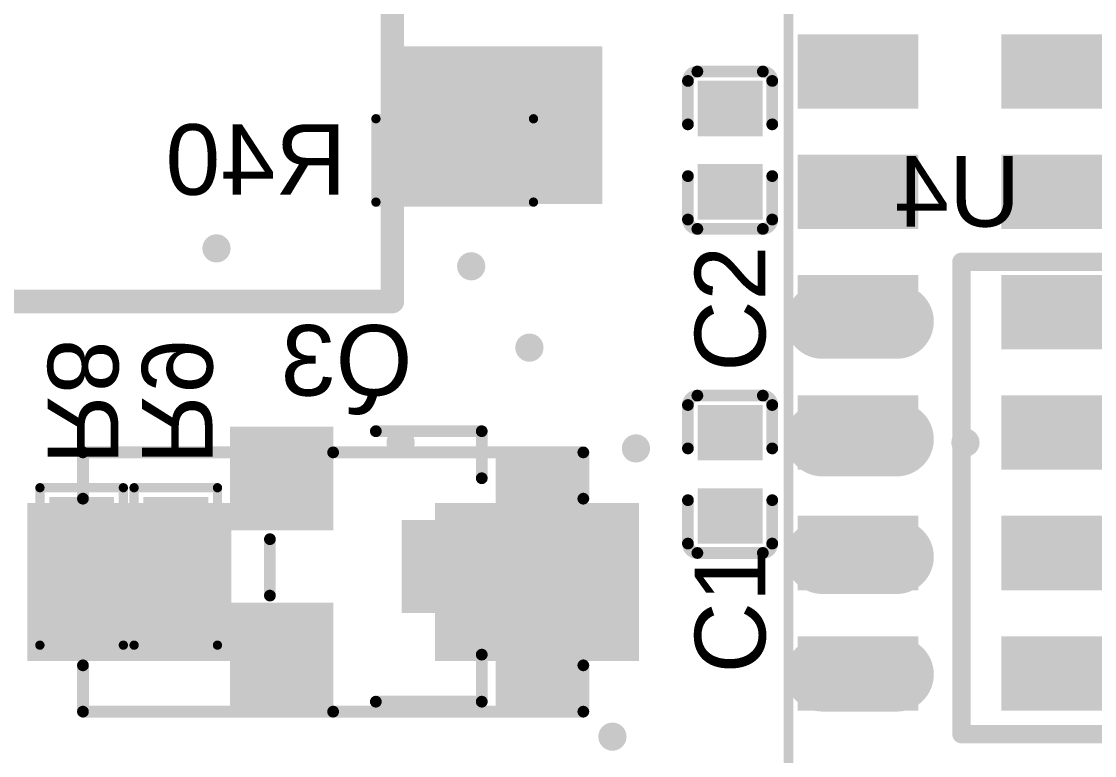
# Model space of a CAD drawing. Header units: inches. Extents: x 3.09 to 5.07, y 1.45 to 3.28.
# Drawn here: x 3.5189 to 3.9748, y 2.507 to 2.8191 of the extents above; entities that cross this region are included whole.
import ezdxf

# ---------------------------------------------------------------- set-up
doc = ezdxf.new("R2010")
doc.units = ezdxf.units.IN
doc.header["$MEASUREMENT"] = 0
for name, color, linetype in [('BottomOverlay', 54, 'Continuous'), ('BottomPaste', 16, 'Continuous'), ('BottomSolder', 6, 'Continuous'), ('TopOverlay', 2, 'Continuous'), ('TopPaste', 8, 'Continuous'), ('TopSolder', 216, 'Continuous'), ('ViaHoleLayer', 16, 'Continuous')]:
    doc.layers.add(name, color=color, linetype=linetype)
doc.styles.add('Arial', font='', dxfattribs={"height": 0.2})
doc.styles.get('Arial').set_extended_font_data('Arial')

# ---------------------------------------------------------------- blocks, each defined once
blk = doc.blocks.new('R0402_B_2')
at = {"layer": 'BottomPaste'}
for points in [[(-0.00787, 0.01181), (-0.00787, -0.01181), (-0.02756, -0.01181), (-0.02756, 0.01181)], [(0.02756, 0.01181), (0.02756, -0.01181), (0.00787, -0.01181), (0.00787, 0.01181)]]:
    blk.add_hatch(color=16, dxfattribs=at).paths.add_polyline_path(points)
at = {"layer": 'BottomSolder'}
for points in [[(-0.00591, 0.01378), (-0.00591, -0.01378), (-0.02953, -0.01378), (-0.02953, 0.01378)], [(0.02953, 0.01378), (0.02953, -0.01378), (0.00591, -0.01378), (0.00591, 0.01378)]]:
    blk.add_hatch(color=6, dxfattribs=at).paths.add_polyline_path(points)
at = {"layer": 'BottomOverlay'}
for points in [[(-0.03346, 0.01772, 0.00394, 0.00394, 0), (0.03346, 0.01772, 0.00394, 0.00394, 0)], [(-0.03346, -0.01772, 0.00394, 0.00394, 0), (-0.03346, 0.01772, 0.00394, 0.00394, 0)], [(0.03346, -0.01772, 0.00394, 0.00394, 0), (0.03346, 0.01772, 0.00394, 0.00394, 0)], [(-0.03346, -0.01772, 0.00394, 0.00394, 0), (0.03346, -0.01772, 0.00394, 0.00394, 0)]]:
    blk.add_lwpolyline(points, format="xyseb", dxfattribs=at)
for points in [[(-0.03445, 0.01772, 0.00197, 0.00197, 1), (-0.03248, 0.01772, 0.00197, 0.00197, 1)], [(-0.03445, 0.01772, 0.00197, 0.00197, 1), (-0.03248, 0.01772, 0.00197, 0.00197, 1)], [(0.03248, 0.01772, 0.00197, 0.00197, 1), (0.03445, 0.01772, 0.00197, 0.00197, 1)], [(0.03248, 0.01772, 0.00197, 0.00197, 1), (0.03445, 0.01772, 0.00197, 0.00197, 1)], [(-0.03445, -0.01772, 0.00197, 0.00197, 1), (-0.03248, -0.01772, 0.00197, 0.00197, 1)], [(-0.03445, -0.01772, 0.00197, 0.00197, 1), (-0.03248, -0.01772, 0.00197, 0.00197, 1)], [(0.03248, -0.01772, 0.00197, 0.00197, 1), (0.03445, -0.01772, 0.00197, 0.00197, 1)], [(0.03248, -0.01772, 0.00197, 0.00197, 1), (0.03445, -0.01772, 0.00197, 0.00197, 1)]]:
    blk.add_lwpolyline(points, format="xyseb", close=True, dxfattribs=at)
blk = doc.blocks.new('R0402_B_5')
at = {"layer": 'BottomPaste'}
for points in [[(-0.00787, 0.01181), (-0.00787, -0.01181), (-0.02756, -0.01181), (-0.02756, 0.01181)], [(0.02756, 0.01181), (0.02756, -0.01181), (0.00787, -0.01181), (0.00787, 0.01181)]]:
    blk.add_hatch(color=16, dxfattribs=at).paths.add_polyline_path(points)
at = {"layer": 'BottomSolder'}
for points in [[(-0.00591, 0.01378), (-0.00591, -0.01378), (-0.02953, -0.01378), (-0.02953, 0.01378)], [(0.02953, 0.01378), (0.02953, -0.01378), (0.00591, -0.01378), (0.00591, 0.01378)]]:
    blk.add_hatch(color=6, dxfattribs=at).paths.add_polyline_path(points)
at = {"layer": 'BottomOverlay'}
for points in [[(-0.03346, 0.01772, 0.00394, 0.00394, 0), (-0.03346, -0.01772, 0.00394, 0.00394, 0)], [(-0.03346, 0.01772, 0.00394, 0.00394, 0), (0.03346, 0.01772, 0.00394, 0.00394, 0)], [(0.03346, 0.01772, 0.00394, 0.00394, 0), (0.03346, -0.01772, 0.00394, 0.00394, 0)], [(-0.03346, -0.01772, 0.00394, 0.00394, 0), (0.03346, -0.01772, 0.00394, 0.00394, 0)]]:
    blk.add_lwpolyline(points, format="xyseb", dxfattribs=at)
for points in [[(-0.03445, 0.01772, 0.00197, 0.00197, 1), (-0.03248, 0.01772, 0.00197, 0.00197, 1)], [(-0.03445, 0.01772, 0.00197, 0.00197, 1), (-0.03248, 0.01772, 0.00197, 0.00197, 1)], [(0.03248, 0.01772, 0.00197, 0.00197, 1), (0.03445, 0.01772, 0.00197, 0.00197, 1)], [(0.03248, 0.01772, 0.00197, 0.00197, 1), (0.03445, 0.01772, 0.00197, 0.00197, 1)], [(-0.03445, -0.01772, 0.00197, 0.00197, 1), (-0.03248, -0.01772, 0.00197, 0.00197, 1)], [(-0.03445, -0.01772, 0.00197, 0.00197, 1), (-0.03248, -0.01772, 0.00197, 0.00197, 1)], [(0.03248, -0.01772, 0.00197, 0.00197, 1), (0.03445, -0.01772, 0.00197, 0.00197, 1)], [(0.03248, -0.01772, 0.00197, 0.00197, 1), (0.03445, -0.01772, 0.00197, 0.00197, 1)]]:
    blk.add_lwpolyline(points, format="xyseb", close=True, dxfattribs=at)
blk = doc.blocks.new('R0402_B_6')
at = {"layer": 'BottomPaste'}
for points in [[(-0.00787, 0.01181), (-0.00787, -0.01181), (-0.02756, -0.01181), (-0.02756, 0.01181)], [(0.02756, 0.01181), (0.02756, -0.01181), (0.00787, -0.01181), (0.00787, 0.01181)]]:
    blk.add_hatch(color=16, dxfattribs=at).paths.add_polyline_path(points)
at = {"layer": 'BottomSolder'}
for points in [[(-0.00591, 0.01378), (-0.00591, -0.01378), (-0.02953, -0.01378), (-0.02953, 0.01378)], [(0.02953, 0.01378), (0.02953, -0.01378), (0.00591, -0.01378), (0.00591, 0.01378)]]:
    blk.add_hatch(color=6, dxfattribs=at).paths.add_polyline_path(points)
at = {"layer": 'BottomOverlay'}
for points in [[(-0.03346, 0.01772, 0.00394, 0.00394, 0), (-0.03346, -0.01772, 0.00394, 0.00394, 0)], [(-0.03346, 0.01772, 0.00394, 0.00394, 0), (0.03346, 0.01772, 0.00394, 0.00394, 0)], [(0.03346, 0.01772, 0.00394, 0.00394, 0), (0.03346, -0.01772, 0.00394, 0.00394, 0)], [(-0.03346, -0.01772, 0.00394, 0.00394, 0), (0.03346, -0.01772, 0.00394, 0.00394, 0)]]:
    blk.add_lwpolyline(points, format="xyseb", dxfattribs=at)
for points in [[(-0.03445, 0.01772, 0.00197, 0.00197, 1), (-0.03248, 0.01772, 0.00197, 0.00197, 1)], [(-0.03445, 0.01772, 0.00197, 0.00197, 1), (-0.03248, 0.01772, 0.00197, 0.00197, 1)], [(0.03248, 0.01772, 0.00197, 0.00197, 1), (0.03445, 0.01772, 0.00197, 0.00197, 1)], [(0.03248, 0.01772, 0.00197, 0.00197, 1), (0.03445, 0.01772, 0.00197, 0.00197, 1)], [(-0.03445, -0.01772, 0.00197, 0.00197, 1), (-0.03248, -0.01772, 0.00197, 0.00197, 1)], [(-0.03445, -0.01772, 0.00197, 0.00197, 1), (-0.03248, -0.01772, 0.00197, 0.00197, 1)], [(0.03248, -0.01772, 0.00197, 0.00197, 1), (0.03445, -0.01772, 0.00197, 0.00197, 1)], [(0.03248, -0.01772, 0.00197, 0.00197, 1), (0.03445, -0.01772, 0.00197, 0.00197, 1)]]:
    blk.add_lwpolyline(points, format="xyseb", close=True, dxfattribs=at)
blk = doc.blocks.new('SOT_23_B_7')
at = {"layer": 'BottomPaste'}
for points in [[(-0.018, 0.018), (0.018, 0.018), (0.018, -0.018), (-0.018, -0.018)], [(0.0568, 0.018), (0.0928, 0.018), (0.0928, -0.018), (0.0568, -0.018)], [(0.02165, -0.055), (0.05315, -0.055), (0.05315, -0.105), (0.02165, -0.105)]]:
    blk.add_hatch(color=16, dxfattribs=at).paths.add_polyline_path(points)
at = {"layer": 'BottomSolder'}
for points in [[(-0.022, 0.022), (0.022, 0.022), (0.022, -0.022), (-0.022, -0.022)], [(0.0528, 0.022), (0.0968, 0.022), (0.0968, -0.022), (0.0528, -0.022)], [(0.01765, -0.051), (0.05715, -0.051), (0.05715, -0.109), (0.01765, -0.109)]]:
    blk.add_hatch(color=6, dxfattribs=at).paths.add_polyline_path(points)
at = {"layer": 'BottomOverlay'}
for points in [[(0.025, 0.005, 0.005, 0.005, 0), (0.049, 0.005, 0.005, 0.005, 0)], [(-0.0201, -0.04, 0.005, 0.005, 0), (-0.0201, -0.085, 0.005, 0.005, 0)], [(0.0949, -0.04, 0.005, 0.005, 0), (0.0949, -0.085, 0.005, 0.005, 0)], [(-0.0201, -0.085, 0.005, 0.005, 0), (-0.0001, -0.085, 0.005, 0.005, 0)], [(0.0749, -0.085, 0.005, 0.005, 0), (0.0949, -0.085, 0.005, 0.005, 0)]]:
    blk.add_lwpolyline(points, format="xyseb", dxfattribs=at)
for points in [[(0.02375, 0.005, 0.0025, 0.0025, 1), (0.02625, 0.005, 0.0025, 0.0025, 1)], [(0.04775, 0.005, 0.0025, 0.0025, 1), (0.05025, 0.005, 0.0025, 0.0025, 1)], [(-0.02135, -0.04, 0.0025, 0.0025, 1), (-0.01885, -0.04, 0.0025, 0.0025, 1)], [(0.09365, -0.04, 0.0025, 0.0025, 1), (0.09615, -0.04, 0.0025, 0.0025, 1)], [(-0.02135, -0.085, 0.0025, 0.0025, 1), (-0.01885, -0.085, 0.0025, 0.0025, 1)], [(-0.02135, -0.085, 0.0025, 0.0025, 1), (-0.01885, -0.085, 0.0025, 0.0025, 1)], [(-0.00135, -0.085, 0.0025, 0.0025, 1), (0.00115, -0.085, 0.0025, 0.0025, 1)], [(0.07365, -0.085, 0.0025, 0.0025, 1), (0.07615, -0.085, 0.0025, 0.0025, 1)], [(0.09365, -0.085, 0.0025, 0.0025, 1), (0.09615, -0.085, 0.0025, 0.0025, 1)], [(0.09365, -0.085, 0.0025, 0.0025, 1), (0.09615, -0.085, 0.0025, 0.0025, 1)]]:
    blk.add_lwpolyline(points, format="xyseb", close=True, dxfattribs=at)
blk = doc.blocks.new('DO_214AC_8')
at = {"layer": 'TopOverlay'}
for points in [[(0.069, 0.033), (0.1063, 0.033), (0.1063, 0.05512), (0.069, 0.05512)], [(0.069, -0.055), (0.1063, -0.055), (0.1063, -0.033), (0.069, -0.033)]]:
    blk.add_hatch(color=2, dxfattribs=at).paths.add_polyline_path(points)
at = {"layer": 'TopPaste'}
for points in [[(-0.04724, -0.02953), (-0.12598, -0.02953), (-0.12598, 0.02953), (-0.04724, 0.02953)], [(0.12598, -0.02953), (0.04724, -0.02953), (0.04724, 0.02953), (0.12598, 0.02953)]]:
    blk.add_hatch(color=8, dxfattribs=at).paths.add_polyline_path(points)
at = {"layer": 'TopSolder'}
for points in [[(-0.04324, -0.03353), (-0.12998, -0.03353), (-0.12998, 0.03353), (-0.04324, 0.03353)], [(0.12998, -0.03353), (0.04324, -0.03353), (0.04324, 0.03353), (0.12998, 0.03353)]]:
    blk.add_hatch(color=216, dxfattribs=at).paths.add_polyline_path(points)
at = {"layer": 'TopOverlay'}
for points in [[(-0.1063, 0.03543, 0.005, 0.005, 0), (-0.1063, 0.05512, 0.005, 0.005, 0)], [(-0.1063, 0.05512, 0.005, 0.005, 0), (0, 0.05512, 0.005, 0.005, 0)], [(0, 0.05512, 0.005, 0.005, 0), (0.1063, 0.05512, 0.005, 0.005, 0)], [(0.1063, 0.03543, 0.005, 0.005, 0), (0.1063, 0.05512, 0.005, 0.005, 0)], [(0.1063, 0.03543, 0.005, 0.005, 0), (0.1063, 0.05512, 0.005, 0.005, 0)], [(-0.1063, -0.05512, 0.005, 0.005, 0), (-0.1063, -0.03543, 0.005, 0.005, 0)], [(0.1063, -0.05512, 0.005, 0.005, 0), (0.1063, -0.03543, 0.005, 0.005, 0)], [(-0.1063, -0.05512, 0.005, 0.005, 0), (0, -0.05512, 0.005, 0.005, 0)], [(0, -0.05512, 0.005, 0.005, 0), (0.1063, -0.05512, 0.005, 0.005, 0)]]:
    blk.add_lwpolyline(points, format="xyseb", dxfattribs=at)
for points in [[(-0.10755, 0.05512, 0.0025, 0.0025, 1), (-0.10505, 0.05512, 0.0025, 0.0025, 1)], [(-0.10755, 0.05512, 0.0025, 0.0025, 1), (-0.10505, 0.05512, 0.0025, 0.0025, 1)], [(-0.00125, 0.05512, 0.0025, 0.0025, 1), (0.00125, 0.05512, 0.0025, 0.0025, 1)], [(-0.00125, 0.05512, 0.0025, 0.0025, 1), (0.00125, 0.05512, 0.0025, 0.0025, 1)], [(0.10505, 0.05512, 0.0025, 0.0025, 1), (0.10755, 0.05512, 0.0025, 0.0025, 1)], [(0.10505, 0.05512, 0.0025, 0.0025, 1), (0.10755, 0.05512, 0.0025, 0.0025, 1)], [(0.10505, 0.05512, 0.0025, 0.0025, 1), (0.10755, 0.05512, 0.0025, 0.0025, 1)], [(-0.10755, 0.03543, 0.0025, 0.0025, 1), (-0.10505, 0.03543, 0.0025, 0.0025, 1)], [(0.10505, 0.03543, 0.0025, 0.0025, 1), (0.10755, 0.03543, 0.0025, 0.0025, 1)], [(0.10505, 0.03543, 0.0025, 0.0025, 1), (0.10755, 0.03543, 0.0025, 0.0025, 1)], [(-0.10755, -0.03543, 0.0025, 0.0025, 1), (-0.10505, -0.03543, 0.0025, 0.0025, 1)], [(0.10505, -0.03543, 0.0025, 0.0025, 1), (0.10755, -0.03543, 0.0025, 0.0025, 1)], [(-0.10755, -0.05512, 0.0025, 0.0025, 1), (-0.10505, -0.05512, 0.0025, 0.0025, 1)], [(-0.10755, -0.05512, 0.0025, 0.0025, 1), (-0.10505, -0.05512, 0.0025, 0.0025, 1)], [(-0.00125, -0.05512, 0.0025, 0.0025, 1), (0.00125, -0.05512, 0.0025, 0.0025, 1)], [(-0.00125, -0.05512, 0.0025, 0.0025, 1), (0.00125, -0.05512, 0.0025, 0.0025, 1)], [(0.10505, -0.05512, 0.0025, 0.0025, 1), (0.10755, -0.05512, 0.0025, 0.0025, 1)], [(0.10505, -0.05512, 0.0025, 0.0025, 1), (0.10755, -0.05512, 0.0025, 0.0025, 1)]]:
    blk.add_lwpolyline(points, format="xyseb", close=True, dxfattribs=at)
blk = doc.blocks.new('SOP_8_B_25')
at = {"layer": 'BottomPaste'}
h = blk.add_hatch(color=16, dxfattribs=at)
edge = h.paths.add_edge_path()
edge.add_arc((-0.12402, 0.075), 0.01181, 90, 270)
edge.add_line((-0.12402, 0.06319), (-0.09252, 0.06319))
edge.add_arc((-0.09252, 0.075), 0.01181, 270, 450)
edge.add_line((-0.09252, 0.08681), (-0.12402, 0.08681))
h = blk.add_hatch(color=16, dxfattribs=at)
edge = h.paths.add_edge_path()
edge.add_arc((0.09252, 0.075), 0.01181, 90, 270)
edge.add_line((0.09252, 0.06319), (0.12402, 0.06319))
edge.add_arc((0.12402, 0.075), 0.01181, 270, 450)
edge.add_line((0.12402, 0.08681), (0.09252, 0.08681))
h = blk.add_hatch(color=16, dxfattribs=at)
edge = h.paths.add_edge_path()
edge.add_arc((-0.12402, 0.025), 0.01181, 90, 270)
edge.add_line((-0.12402, 0.01319), (-0.09252, 0.01319))
edge.add_arc((-0.09252, 0.025), 0.01181, 270, 450)
edge.add_line((-0.09252, 0.03681), (-0.12402, 0.03681))
h = blk.add_hatch(color=16, dxfattribs=at)
edge = h.paths.add_edge_path()
edge.add_arc((0.09252, 0.025), 0.01181, 90, 270)
edge.add_line((0.09252, 0.01319), (0.12402, 0.01319))
edge.add_arc((0.12402, 0.025), 0.01181, 270, 450)
edge.add_line((0.12402, 0.03681), (0.09252, 0.03681))
h = blk.add_hatch(color=16, dxfattribs=at)
edge = h.paths.add_edge_path()
edge.add_arc((-0.12402, -0.025), 0.01181, 90, 270)
edge.add_line((-0.12402, -0.03681), (-0.09252, -0.03681))
edge.add_arc((-0.09252, -0.025), 0.01181, 270, 450)
edge.add_line((-0.09252, -0.01319), (-0.12402, -0.01319))
h = blk.add_hatch(color=16, dxfattribs=at)
edge = h.paths.add_edge_path()
edge.add_arc((0.09252, -0.025), 0.01181, 90, 270)
edge.add_line((0.09252, -0.03681), (0.12402, -0.03681))
edge.add_arc((0.12402, -0.025), 0.01181, 270, 450)
edge.add_line((0.12402, -0.01319), (0.09252, -0.01319))
h = blk.add_hatch(color=16, dxfattribs=at)
edge = h.paths.add_edge_path()
edge.add_arc((-0.12402, -0.075), 0.01181, 90, 270)
edge.add_line((-0.12402, -0.08681), (-0.09252, -0.08681))
edge.add_arc((-0.09252, -0.075), 0.01181, 270, 450)
edge.add_line((-0.09252, -0.06319), (-0.12402, -0.06319))
h = blk.add_hatch(color=16, dxfattribs=at)
edge = h.paths.add_edge_path()
edge.add_arc((0.09252, -0.075), 0.01181, 90, 270)
edge.add_line((0.09252, -0.08681), (0.12402, -0.08681))
edge.add_arc((0.12402, -0.075), 0.01181, 270, 450)
edge.add_line((0.12402, -0.06319), (0.09252, -0.06319))
at = {"layer": 'BottomSolder'}
h = blk.add_hatch(color=6, dxfattribs=at)
edge = h.paths.add_edge_path()
edge.add_arc((-0.12402, 0.075), 0.01581, 90, 270)
edge.add_line((-0.12402, 0.05919), (-0.09252, 0.05919))
edge.add_arc((-0.09252, 0.075), 0.01581, 270, 450)
edge.add_line((-0.09252, 0.09081), (-0.12402, 0.09081))
h = blk.add_hatch(color=6, dxfattribs=at)
edge = h.paths.add_edge_path()
edge.add_arc((0.09252, 0.075), 0.01581, 90, 270)
edge.add_line((0.09252, 0.05919), (0.12402, 0.05919))
edge.add_arc((0.12402, 0.075), 0.01581, 270, 450)
edge.add_line((0.12402, 0.09081), (0.09252, 0.09081))
h = blk.add_hatch(color=6, dxfattribs=at)
edge = h.paths.add_edge_path()
edge.add_arc((-0.12402, 0.025), 0.01581, 90, 270)
edge.add_line((-0.12402, 0.00919), (-0.09252, 0.00919))
edge.add_arc((-0.09252, 0.025), 0.01581, 270, 450)
edge.add_line((-0.09252, 0.04081), (-0.12402, 0.04081))
h = blk.add_hatch(color=6, dxfattribs=at)
edge = h.paths.add_edge_path()
edge.add_arc((0.09252, 0.025), 0.01581, 90, 270)
edge.add_line((0.09252, 0.00919), (0.12402, 0.00919))
edge.add_arc((0.12402, 0.025), 0.01581, 270, 450)
edge.add_line((0.12402, 0.04081), (0.09252, 0.04081))
h = blk.add_hatch(color=6, dxfattribs=at)
edge = h.paths.add_edge_path()
edge.add_arc((-0.12402, -0.025), 0.01581, 90, 270)
edge.add_line((-0.12402, -0.04081), (-0.09252, -0.04081))
edge.add_arc((-0.09252, -0.025), 0.01581, 270, 450)
edge.add_line((-0.09252, -0.00919), (-0.12402, -0.00919))
h = blk.add_hatch(color=6, dxfattribs=at)
edge = h.paths.add_edge_path()
edge.add_arc((0.09252, -0.025), 0.01581, 90, 270)
edge.add_line((0.09252, -0.04081), (0.12402, -0.04081))
edge.add_arc((0.12402, -0.025), 0.01581, 270, 450)
edge.add_line((0.12402, -0.00919), (0.09252, -0.00919))
h = blk.add_hatch(color=6, dxfattribs=at)
edge = h.paths.add_edge_path()
edge.add_arc((-0.12402, -0.075), 0.01581, 90, 270)
edge.add_line((-0.12402, -0.09081), (-0.09252, -0.09081))
edge.add_arc((-0.09252, -0.075), 0.01581, 270, 450)
edge.add_line((-0.09252, -0.05919), (-0.12402, -0.05919))
h = blk.add_hatch(color=6, dxfattribs=at)
edge = h.paths.add_edge_path()
edge.add_arc((0.09252, -0.075), 0.01581, 90, 270)
edge.add_line((0.09252, -0.09081), (0.12402, -0.09081))
edge.add_arc((0.12402, -0.075), 0.01581, 270, 450)
edge.add_line((0.12402, -0.05919), (0.09252, -0.05919))
at = {"layer": 'BottomOverlay'}
for points in [[(0.06496, 0.10039, 0.00787, 0.00787, 0), (-0.06496, 0.10039, 0.00787, 0.00787, 0)], [(-0.06496, 0.10039, 0.00787, 0.00787, 0), (-0.06496, -0.10039, 0.00787, 0.00787, 0)], [(0.06496, 0.10039, 0.00787, 0.00787, 0), (0.06496, -0.10039, 0.00787, 0.00787, 0)], [(0.06496, -0.10039, 0.00787, 0.00787, 0), (-0.06496, -0.10039, 0.00787, 0.00787, 0)]]:
    blk.add_lwpolyline(points, format="xyseb", dxfattribs=at)
for points in [[(-0.06693, 0.10039, 0.00394, 0.00394, 1), (-0.06299, 0.10039, 0.00394, 0.00394, 1)], [(-0.06693, 0.10039, 0.00394, 0.00394, 1), (-0.06299, 0.10039, 0.00394, 0.00394, 1)], [(0.06299, 0.10039, 0.00394, 0.00394, 1), (0.06693, 0.10039, 0.00394, 0.00394, 1)], [(0.06299, 0.10039, 0.00394, 0.00394, 1), (0.06693, 0.10039, 0.00394, 0.00394, 1)], [(-0.01378, -0.06102, 0.02362, 0.02362, 1), (-0.0374, -0.06102, 0.02362, 0.02362, 1)], [(-0.04331, -0.06102, 0.01181, 0.01181, 1), (-0.0315, -0.06102, 0.01181, 0.01181, 1)], [(-0.01969, -0.06102, 0.01181, 0.01181, 1), (-0.00787, -0.06102, 0.01181, 0.01181, 1)], [(-0.10335, -0.10846, 0.00984, 0.00984, 1), (-0.11319, -0.10846, 0.00984, 0.00984, 1)], [(-0.06693, -0.10039, 0.00394, 0.00394, 1), (-0.06299, -0.10039, 0.00394, 0.00394, 1)], [(-0.06693, -0.10039, 0.00394, 0.00394, 1), (-0.06299, -0.10039, 0.00394, 0.00394, 1)], [(0.06299, -0.10039, 0.00394, 0.00394, 1), (0.06693, -0.10039, 0.00394, 0.00394, 1)], [(0.06299, -0.10039, 0.00394, 0.00394, 1), (0.06693, -0.10039, 0.00394, 0.00394, 1)], [(-0.11565, -0.10846, 0.00492, 0.00492, 1), (-0.11073, -0.10846, 0.00492, 0.00492, 1)], [(-0.10581, -0.10846, 0.00492, 0.00492, 1), (-0.10089, -0.10846, 0.00492, 0.00492, 1)]]:
    blk.add_lwpolyline(points, format="xyseb", close=True, dxfattribs=at)
blk = doc.blocks.new('AIR722UG_A10_26')
at = {"layer": 'TopPaste'}
for points in [[(0.00787, 0.67126), (0.05118, 0.67126), (0.05118, 0.64764), (0.00787, 0.64764)], [(0.09449, 0.67126), (0.1378, 0.67126), (0.1378, 0.64764), (0.09449, 0.64764)], [(0.00787, 0.62008), (0.05118, 0.62008), (0.05118, 0.59646), (0.00787, 0.59646)], [(0.09449, 0.62008), (0.1378, 0.62008), (0.1378, 0.59646), (0.09449, 0.59646)], [(0.00787, 0.5689), (0.05118, 0.5689), (0.05118, 0.54528), (0.00787, 0.54528)], [(0.09449, 0.5689), (0.1378, 0.5689), (0.1378, 0.54528), (0.09449, 0.54528)], [(0.00787, 0.51772), (0.05118, 0.51772), (0.05118, 0.49409), (0.00787, 0.49409)], [(0.09449, 0.51772), (0.1378, 0.51772), (0.1378, 0.49409), (0.09449, 0.49409)], [(0.00787, 0.46654), (0.05118, 0.46654), (0.05118, 0.44291), (0.00787, 0.44291)], [(0.09449, 0.46654), (0.1378, 0.46654), (0.1378, 0.44291), (0.09449, 0.44291)], [(0.00787, 0.41535), (0.05118, 0.41535), (0.05118, 0.39173), (0.00787, 0.39173)], [(0.09449, 0.41535), (0.1378, 0.41535), (0.1378, 0.39173), (0.09449, 0.39173)]]:
    blk.add_hatch(color=8, dxfattribs=at).paths.add_polyline_path(points)
at = {"layer": 'TopSolder'}
for points in [[(0.00387, 0.67526), (0.05518, 0.67526), (0.05518, 0.64364), (0.00387, 0.64364)], [(0.09049, 0.67526), (0.1418, 0.67526), (0.1418, 0.64364), (0.09049, 0.64364)], [(0.00387, 0.62408), (0.05518, 0.62408), (0.05518, 0.59246), (0.00387, 0.59246)], [(0.09049, 0.62408), (0.1418, 0.62408), (0.1418, 0.59246), (0.09049, 0.59246)], [(0.00387, 0.5729), (0.05518, 0.5729), (0.05518, 0.54128), (0.00387, 0.54128)], [(0.09049, 0.5729), (0.1418, 0.5729), (0.1418, 0.54128), (0.09049, 0.54128)], [(0.00387, 0.52172), (0.05518, 0.52172), (0.05518, 0.49009), (0.00387, 0.49009)], [(0.09049, 0.52172), (0.1418, 0.52172), (0.1418, 0.49009), (0.09049, 0.49009)], [(0.00387, 0.47054), (0.05518, 0.47054), (0.05518, 0.43891), (0.00387, 0.43891)], [(0.09049, 0.47054), (0.1418, 0.47054), (0.1418, 0.43891), (0.09049, 0.43891)], [(0.00387, 0.41935), (0.05518, 0.41935), (0.05518, 0.38773), (0.00387, 0.38773)], [(0.09049, 0.41935), (0.1418, 0.41935), (0.1418, 0.38773), (0.09049, 0.38773)]]:
    blk.add_hatch(color=216, dxfattribs=at).paths.add_polyline_path(points)
at = {"layer": 'TopOverlay'}
blk.add_lwpolyline([(0, 0, 0.004, 0.004, 0), (0, 0.81102, 0.004, 0.004, 0)], format="xyseb", dxfattribs=at)
blk = doc.blocks.new('SW_SMT_3_6_4_3__27')
at = {"layer": 'TopPaste'}
for points in [[(-0.20669, -0.02953), (-0.20669, 0.02953), (-0.12795, 0.02953), (-0.12795, -0.02953)], [(0.12795, -0.02953), (0.12795, 0.02953), (0.20669, 0.02953), (0.20669, -0.02953)]]:
    blk.add_hatch(color=8, dxfattribs=at).paths.add_polyline_path(points)
at = {"layer": 'TopSolder'}
for points in [[(-0.21069, -0.03353), (-0.21069, 0.03353), (-0.12395, 0.03353), (-0.12395, -0.03353)], [(0.12395, -0.03353), (0.12395, 0.03353), (0.21069, 0.03353), (0.21069, -0.03353)]]:
    blk.add_hatch(color=216, dxfattribs=at).paths.add_polyline_path(points)
at = {"layer": 'TopOverlay'}
for points in [[(0.12149, 0.075, 0.01, 0.01, 0), (-0.12151, 0.075, 0.01, 0.01, 0)], [(-0.12151, 0.075, 0.01, 0.01, 0), (-0.12151, -0.072, 0.01, 0.01, 0)], [(0.12149, 0.075, 0.01, 0.01, 0), (0.12149, -0.072, 0.01, 0.01, 0)], [(0.12149, -0.072, 0.01, 0.01, 0), (-0.12151, -0.072, 0.01, 0.01, 0)]]:
    blk.add_lwpolyline(points, format="xyseb", dxfattribs=at)
for points in [[(-0.12401, 0.075, 0.005, 0.005, 1), (-0.11901, 0.075, 0.005, 0.005, 1)], [(-0.12401, 0.075, 0.005, 0.005, 1), (-0.11901, 0.075, 0.005, 0.005, 1)], [(0.11899, 0.075, 0.005, 0.005, 1), (0.12399, 0.075, 0.005, 0.005, 1)], [(0.11899, 0.075, 0.005, 0.005, 1), (0.12399, 0.075, 0.005, 0.005, 1)], [(-0.12401, -0.072, 0.005, 0.005, 1), (-0.11901, -0.072, 0.005, 0.005, 1)], [(-0.12401, -0.072, 0.005, 0.005, 1), (-0.11901, -0.072, 0.005, 0.005, 1)], [(0.11899, -0.072, 0.005, 0.005, 1), (0.12399, -0.072, 0.005, 0.005, 1)], [(0.11899, -0.072, 0.005, 0.005, 1), (0.12399, -0.072, 0.005, 0.005, 1)]]:
    blk.add_lwpolyline(points, format="xyseb", close=True, dxfattribs=at)
blk = doc.blocks.new('C0402_79')
at = {"layer": 'TopPaste'}
for points in [[(-0.02756, -0.01181), (-0.02756, 0.01181), (-0.00787, 0.01181), (-0.00787, -0.01181)], [(0.00787, -0.01181), (0.00787, 0.01181), (0.02756, 0.01181), (0.02756, -0.01181)]]:
    blk.add_hatch(color=8, dxfattribs=at).paths.add_polyline_path(points)
at = {"layer": 'TopSolder'}
for points in [[(-0.02953, -0.01378), (-0.02953, 0.01378), (-0.00591, 0.01378), (-0.00591, -0.01378)], [(0.00591, -0.01378), (0.00591, 0.01378), (0.02953, 0.01378), (0.02953, -0.01378)]]:
    blk.add_hatch(color=216, dxfattribs=at).paths.add_polyline_path(points)
at = {"layer": 'TopOverlay'}
for points in [[(-0.03346, 0.01391, 0.005, 0.005, -0.414214), (-0.02946, 0.01791, 0.005, 0.005, 0)], [(-0.011, 0.01791, 0.005, 0.005, 0), (-0.02946, 0.01791, 0.005, 0.005, 0)], [(0.02946, 0.01791, 0.005, 0.005, 0), (0.011, 0.01791, 0.005, 0.005, 0)], [(0.02946, 0.01791, 0.005, 0.005, -0.414214), (0.03346, 0.01391, 0.005, 0.005, 0)], [(-0.03346, -0.01391, 0.005, 0.005, 0), (-0.03346, 0.01391, 0.005, 0.005, 0)], [(0.03346, -0.01391, 0.005, 0.005, 0), (0.03346, 0.01391, 0.005, 0.005, 0)], [(-0.02946, -0.01791, 0.005, 0.005, -0.414214), (-0.03346, -0.01391, 0.005, 0.005, 0)], [(0.03346, -0.01391, 0.005, 0.005, -0.414214), (0.02946, -0.01791, 0.005, 0.005, 0)], [(-0.011, -0.01791, 0.005, 0.005, 0), (-0.02946, -0.01791, 0.005, 0.005, 0)], [(0.02946, -0.01791, 0.005, 0.005, 0), (0.011, -0.01791, 0.005, 0.005, 0)]]:
    blk.add_lwpolyline(points, format="xyseb", dxfattribs=at)
for points in [[(-0.03071, 0.01791, 0.0025, 0.0025, 1), (-0.02821, 0.01791, 0.0025, 0.0025, 1)], [(-0.03071, 0.01791, 0.0025, 0.0025, 1), (-0.02821, 0.01791, 0.0025, 0.0025, 1)], [(-0.01225, 0.01791, 0.0025, 0.0025, 1), (-0.00975, 0.01791, 0.0025, 0.0025, 1)], [(0.00975, 0.01791, 0.0025, 0.0025, 1), (0.01225, 0.01791, 0.0025, 0.0025, 1)], [(0.02821, 0.01791, 0.0025, 0.0025, 1), (0.03071, 0.01791, 0.0025, 0.0025, 1)], [(0.02821, 0.01791, 0.0025, 0.0025, 1), (0.03071, 0.01791, 0.0025, 0.0025, 1)], [(-0.03471, 0.01391, 0.0025, 0.0025, 1), (-0.03221, 0.01391, 0.0025, 0.0025, 1)], [(-0.03471, 0.01391, 0.0025, 0.0025, 1), (-0.03221, 0.01391, 0.0025, 0.0025, 1)], [(0.03221, 0.01391, 0.0025, 0.0025, 1), (0.03471, 0.01391, 0.0025, 0.0025, 1)], [(0.03221, 0.01391, 0.0025, 0.0025, 1), (0.03471, 0.01391, 0.0025, 0.0025, 1)], [(-0.03471, -0.01391, 0.0025, 0.0025, 1), (-0.03221, -0.01391, 0.0025, 0.0025, 1)], [(-0.03471, -0.01391, 0.0025, 0.0025, 1), (-0.03221, -0.01391, 0.0025, 0.0025, 1)], [(0.03221, -0.01391, 0.0025, 0.0025, 1), (0.03471, -0.01391, 0.0025, 0.0025, 1)], [(0.03221, -0.01391, 0.0025, 0.0025, 1), (0.03471, -0.01391, 0.0025, 0.0025, 1)], [(-0.03071, -0.01791, 0.0025, 0.0025, 1), (-0.02821, -0.01791, 0.0025, 0.0025, 1)], [(-0.03071, -0.01791, 0.0025, 0.0025, 1), (-0.02821, -0.01791, 0.0025, 0.0025, 1)], [(-0.01225, -0.01791, 0.0025, 0.0025, 1), (-0.00975, -0.01791, 0.0025, 0.0025, 1)], [(0.00975, -0.01791, 0.0025, 0.0025, 1), (0.01225, -0.01791, 0.0025, 0.0025, 1)], [(0.02821, -0.01791, 0.0025, 0.0025, 1), (0.03071, -0.01791, 0.0025, 0.0025, 1)], [(0.02821, -0.01791, 0.0025, 0.0025, 1), (0.03071, -0.01791, 0.0025, 0.0025, 1)]]:
    blk.add_lwpolyline(points, format="xyseb", close=True, dxfattribs=at)
blk = doc.blocks.new('C0402_80')
at = {"layer": 'TopPaste'}
for points in [[(-0.02756, -0.01181), (-0.02756, 0.01181), (-0.00787, 0.01181), (-0.00787, -0.01181)], [(0.00787, -0.01181), (0.00787, 0.01181), (0.02756, 0.01181), (0.02756, -0.01181)]]:
    blk.add_hatch(color=8, dxfattribs=at).paths.add_polyline_path(points)
at = {"layer": 'TopSolder'}
for points in [[(-0.02953, -0.01378), (-0.02953, 0.01378), (-0.00591, 0.01378), (-0.00591, -0.01378)], [(0.00591, -0.01378), (0.00591, 0.01378), (0.02953, 0.01378), (0.02953, -0.01378)]]:
    blk.add_hatch(color=216, dxfattribs=at).paths.add_polyline_path(points)
at = {"layer": 'TopOverlay'}
for points in [[(-0.03346, 0.01391, 0.005, 0.005, -0.414214), (-0.02946, 0.01791, 0.005, 0.005, 0)], [(-0.02946, 0.01791, 0.005, 0.005, 0), (-0.011, 0.01791, 0.005, 0.005, 0)], [(0.011, 0.01791, 0.005, 0.005, 0), (0.02946, 0.01791, 0.005, 0.005, 0)], [(0.02946, 0.01791, 0.005, 0.005, -0.414214), (0.03346, 0.01391, 0.005, 0.005, 0)], [(-0.03346, 0.01391, 0.005, 0.005, 0), (-0.03346, -0.01391, 0.005, 0.005, 0)], [(0.03346, 0.01391, 0.005, 0.005, 0), (0.03346, -0.01391, 0.005, 0.005, 0)], [(-0.02946, -0.01791, 0.005, 0.005, -0.414214), (-0.03346, -0.01391, 0.005, 0.005, 0)], [(0.03346, -0.01391, 0.005, 0.005, -0.414214), (0.02946, -0.01791, 0.005, 0.005, 0)], [(-0.02946, -0.01791, 0.005, 0.005, 0), (-0.011, -0.01791, 0.005, 0.005, 0)], [(0.011, -0.01791, 0.005, 0.005, 0), (0.02946, -0.01791, 0.005, 0.005, 0)]]:
    blk.add_lwpolyline(points, format="xyseb", dxfattribs=at)
for points in [[(-0.03071, 0.01791, 0.0025, 0.0025, 1), (-0.02821, 0.01791, 0.0025, 0.0025, 1)], [(-0.03071, 0.01791, 0.0025, 0.0025, 1), (-0.02821, 0.01791, 0.0025, 0.0025, 1)], [(-0.01225, 0.01791, 0.0025, 0.0025, 1), (-0.00975, 0.01791, 0.0025, 0.0025, 1)], [(0.00975, 0.01791, 0.0025, 0.0025, 1), (0.01225, 0.01791, 0.0025, 0.0025, 1)], [(0.02821, 0.01791, 0.0025, 0.0025, 1), (0.03071, 0.01791, 0.0025, 0.0025, 1)], [(0.02821, 0.01791, 0.0025, 0.0025, 1), (0.03071, 0.01791, 0.0025, 0.0025, 1)], [(-0.03471, 0.01391, 0.0025, 0.0025, 1), (-0.03221, 0.01391, 0.0025, 0.0025, 1)], [(-0.03471, 0.01391, 0.0025, 0.0025, 1), (-0.03221, 0.01391, 0.0025, 0.0025, 1)], [(0.03221, 0.01391, 0.0025, 0.0025, 1), (0.03471, 0.01391, 0.0025, 0.0025, 1)], [(0.03221, 0.01391, 0.0025, 0.0025, 1), (0.03471, 0.01391, 0.0025, 0.0025, 1)], [(-0.03471, -0.01391, 0.0025, 0.0025, 1), (-0.03221, -0.01391, 0.0025, 0.0025, 1)], [(-0.03471, -0.01391, 0.0025, 0.0025, 1), (-0.03221, -0.01391, 0.0025, 0.0025, 1)], [(0.03221, -0.01391, 0.0025, 0.0025, 1), (0.03471, -0.01391, 0.0025, 0.0025, 1)], [(0.03221, -0.01391, 0.0025, 0.0025, 1), (0.03471, -0.01391, 0.0025, 0.0025, 1)], [(-0.03071, -0.01791, 0.0025, 0.0025, 1), (-0.02821, -0.01791, 0.0025, 0.0025, 1)], [(-0.03071, -0.01791, 0.0025, 0.0025, 1), (-0.02821, -0.01791, 0.0025, 0.0025, 1)], [(-0.01225, -0.01791, 0.0025, 0.0025, 1), (-0.00975, -0.01791, 0.0025, 0.0025, 1)], [(0.00975, -0.01791, 0.0025, 0.0025, 1), (0.01225, -0.01791, 0.0025, 0.0025, 1)], [(0.02821, -0.01791, 0.0025, 0.0025, 1), (0.03071, -0.01791, 0.0025, 0.0025, 1)], [(0.02821, -0.01791, 0.0025, 0.0025, 1), (0.03071, -0.01791, 0.0025, 0.0025, 1)]]:
    blk.add_lwpolyline(points, format="xyseb", close=True, dxfattribs=at)

msp = doc.modelspace()

# ---------------------------------------------------------------- hatches: boundary and pattern name
at = {"layer": 'ViaHoleLayer'}
h = msp.add_hatch(color=16, dxfattribs=at)
edge = h.paths.add_edge_path()
edge.add_arc((3.60178, 2.72261), 0.006, 0, 360)
h = msp.add_hatch(color=16, dxfattribs=at)
edge = h.paths.add_edge_path()
edge.add_arc((3.71, 2.715), 0.006, 0, 360)
h = msp.add_hatch(color=16, dxfattribs=at)
edge = h.paths.add_edge_path()
edge.add_arc((3.73473, 2.68041), 0.006, 0, 360)
h = msp.add_hatch(color=16, dxfattribs=at)
edge = h.paths.add_edge_path()
edge.add_arc((3.68, 2.64), 0.006, 0, 360)
h = msp.add_hatch(color=16, dxfattribs=at)
edge = h.paths.add_edge_path()
edge.add_arc((3.92, 2.64), 0.006, 0, 360)
h = msp.add_hatch(color=16, dxfattribs=at)
edge = h.paths.add_edge_path()
edge.add_arc((3.78, 2.63755), 0.006, 0, 360)
h = msp.add_hatch(color=16, dxfattribs=at)
edge = h.paths.add_edge_path()
edge.add_arc((3.77, 2.515), 0.006, 0, 360)

# ---------------------------------------------------------------- block references
for name, p in [('AIR722UG_A10_26', (3.8448, 2.13836)), ('R0402_B_2', (3.70299, 2.76)), ('DO_214AC_8', (3.65134, 2.58075))]:
    msp.add_blockref(name, p)
for name, p, rotation in [('SW_SMT_3_6_4_3__27', (3.555, 2.775), 180), ('C0402_79', (3.82, 2.76434), 270), ('SOP_8_B_25', (3.98327, 2.61647), 180), ('C0402_80', (3.82, 2.62655), 90), ('SOT_23_B_7', (3.62948, 2.54997), 90), ('R0402_B_6', (3.54448, 2.58737), 90), ('R0402_B_5', (3.58448, 2.58737), 90)]:
    msp.add_blockref(name, p, dxfattribs=dict(rotation=rotation))

# ---------------------------------------------------------------- texts
at = {"layer": 'BottomOverlay', "style": 'Arial', "text_generation_flag": 2}
for s, p in [('R40', (3.65699, 2.7454)), ('U4', (3.9433, 2.73187)), ('Q3', (3.68499, 2.66))]:
    msp.add_text(s, height=0.03, dxfattribs=at).set_placement(p)
for s, p in [('R8', (3.5301, 2.63055)), ('R9', (3.5701, 2.63055))]:
    msp.add_text(s, height=0.03, rotation=270, dxfattribs=at).set_placement(p)
at = {"layer": 'TopOverlay', "style": 'Arial'}
for s, p in [('C2', (3.835, 2.67013)), ('C1', (3.835, 2.54187))]:
    msp.add_text(s, height=0.03, rotation=90, dxfattribs=at).set_placement(p)

doc.saveas('drawing.dxf')
